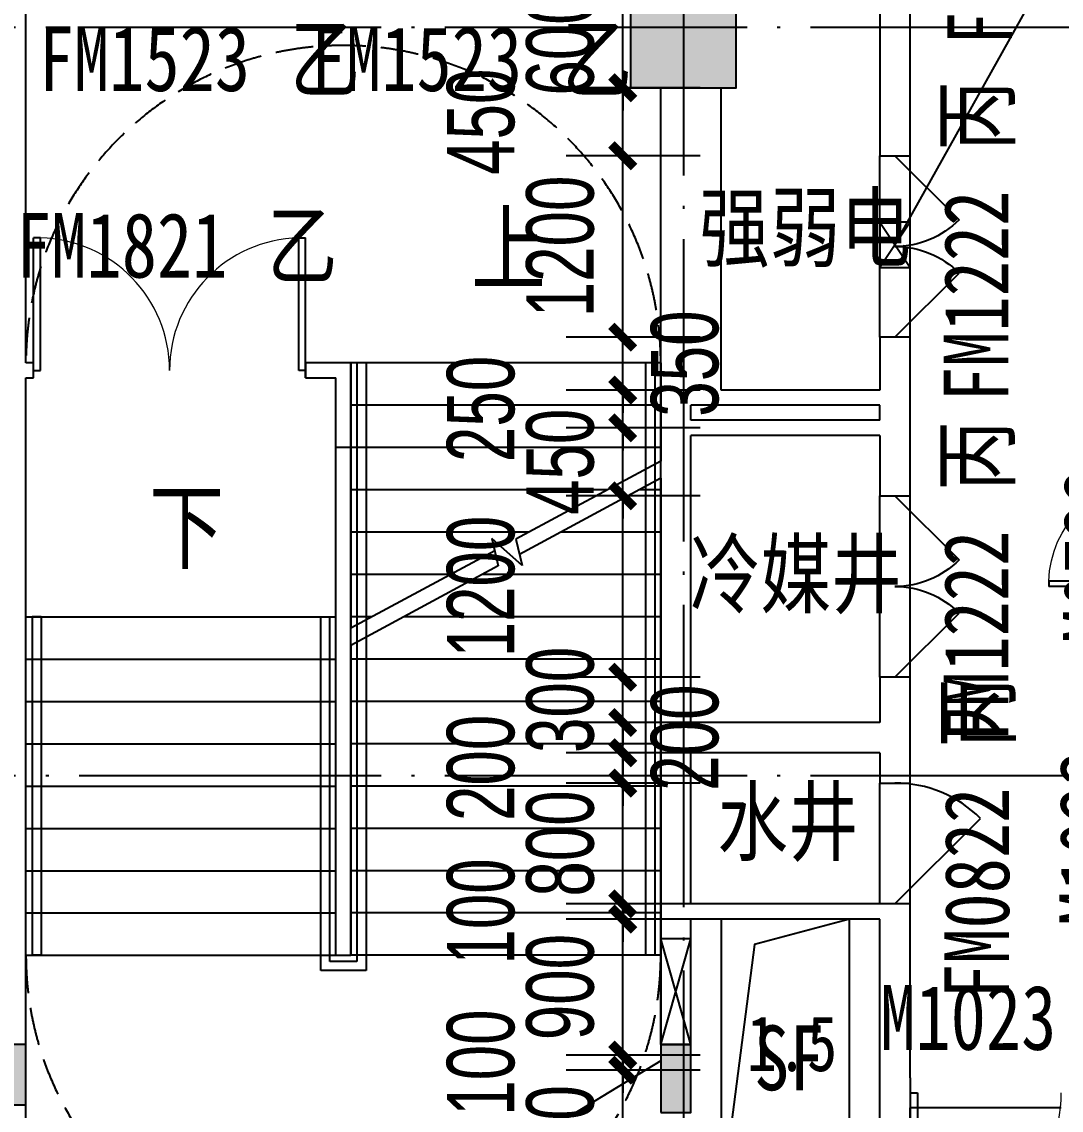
# Model space of a CAD drawing. Extents: x -409435 to 356702, y -107829 to 330904.
# Drawn here: x 28022 to 34900, y 9535 to 16737 of the extents above; entities that cross this region are included whole.
import ezdxf
from ezdxf.xclip import XClip

# ---------------------------------------------------------------- set-up
doc = ezdxf.new("R2010")
doc.units = 0
doc.header["$LTSCALE"] = 1000
doc.header["$MEASUREMENT"] = 0
doc.header["$XCLIPFRAME"] = 0
doc.linetypes.add('104-14# 核心筒$0$DASH', pattern=[0.35, 0.25, -0.1])
doc.linetypes.add('104-14# 核心筒$0$DOTE', pattern=[2.42, 2, -0.2, 0.02, -0.2])
for name, color, linetype in [('01-标注_尺寸', 124, 'Continuous'), ('01-标注_符号', 200, 'Continuous'), ('104-14# 核心筒$0$01-标注_符号', 200, 'Continuous'), ('104-14# 核心筒$0$02-TEXT_标注', 130, 'Continuous'), ('104-14# 核心筒$0$02-TEXT_门窗', 151, 'Continuous'), ('104-14# 核心筒$0$A-C_门', 150, 'Continuous'), ('104-14# 核心筒$0$A-E_栏杆', 232, 'Continuous'), ('104-14# 核心筒$0$A-E_电梯', 171, 'Continuous'), ('104-14# 核心筒$0$A-TECH_结构', 21, 'Continuous'), ('104-14# 核心筒$0$A_AXIS-轴线', 36, '104-14# 核心筒$0$DOTE'), ('104-14# 核心筒$0$A_STR-砌块墙', 121, 'Continuous'), ('104-14# 核心筒$0$A_STR-砼柱', 51, 'Continuous'), ('104-14# 核心筒$0$DOOR_FIRE', 220, 'Continuous'), ('104-14# 核心筒$0$DOOR_FIRE_TEXT', 7, 'Continuous'), ('PUB_HATCH', 8, 'Continuous'), ('X-104 14#平面$0$A-TECH_暖通', 6, 'Continuous'), ('X-104 14#平面$0$A-TECH_电气', 240, 'Continuous'), ('X-104 14#平面$0$DOOR_FIRE_TEXT', 7, 'Continuous'), ('建-标注-索引', 75, 'Continuous')]:
    doc.layers.add(name, color=color, linetype=linetype)
doc.layers.add('104-14# 核心筒$0$04-不打印_辅助线', color=165, linetype='Continuous', plot=False)
doc.styles.add('104-14# 核心筒$0$_TCH_DIM', font='ros.shx', dxfattribs={"bigfont": 'jd.shx'})
doc.styles.add('104-14# 核心筒$0$_TCH_SPACE', font='STXIHEI_0.TTF', dxfattribs={"width": 0.8, "height": 5})
doc.styles.add('104-14# 核心筒$0$_TCH_WINDOW', font='STXIHEI_0.TTF', dxfattribs={"width": 0.8, "height": 3.5})
doc.styles.add('104-14# 核心筒$0$Standard', font='STXIHEI_0.TTF', dxfattribs={"width": 0.8})
doc.styles.add('_TCH_DIM_T3', font='ros.shx', dxfattribs={"width": 0.705882, "bigfont": 'jd.shx'})
doc.styles.add('X-104 14#平面$0$_TCH_WINDOW', font='STXIHEI_0.TTF', dxfattribs={"width": 0.75, "height": 3.5})
doc.dimstyles.new('_TCH_ARCH&&150', dxfattribs={"dimtxt": 446.25, "dimasz": 150, "dimexe": 375, "dimexo": 450, "dimgap": 189.375, "dimtad": 1, "dimdec": 0, "dimzin": 0, "dimdsep": 46, "dimtxsty": '_TCH_DIM_T3', "dimblk": 'ARCHTICK', "dimcen": 0.09, "dimclrt": 7, "dimazin": 2, "dimtfac": 1, "dimtdec": 0, "dimtix": 1, "dimtmove": 2, "dimatfit": 3, "dimfxl": 0, "dimtolj": 1, "dimtzin": 0, "dimarcsym": 0})

# ---------------------------------------------------------------- blocks, each defined once
blk = doc.blocks.new('104-14# 核心筒$0$$DorLib2D$00000002')
for p, q in [((-0.5, 0), (-0.5, 0.4875)), ((-0.475, 0.4875), (-0.5, 0.4875)), ((-0.475, 0), (-0.475, 0.4875)), ((0.475, 0), (0.475, 0.4875)), ((0.475, 0.4875), (0.5, 0.4875)), ((0.5, 0), (0.5, 0.4875)), ((-0.5, 0), (-0.475, 0)), ((0.5, 0), (0.475, 0))]:
    blk.add_line(p, q)
at = {"lineweight": 13}
for centre, start, end in [((-0.4875, 0), 0, 88.5307), ((0.4875, 0), 91.4693, 180)]:
    blk.add_arc(centre, 0.4875, start, end, dxfattribs=at)
blk = doc.blocks.new('104-14# 核心筒$0$$DorLib2D$00000001')
for p, q in [((0.45, 0.975), (0.5, 0.975)), ((0.45, 0), (0.45, 0.975)), ((0.5, 0), (0.5, 0.975)), ((0.5, 0), (0.45, 0))]:
    blk.add_line(p, q)
at = {"lineweight": 13}
blk.add_arc((0.475, 0), 0.975, 91.46928, 180, dxfattribs=at)
blk = doc.blocks.new('104-14# 核心筒$0$$DorLib2D$00000116')
at = {"color": 0}
for p, q in [((-0.5, 0), (-0.1464, 0.3536)), ((0.5, 0), (0.1464, 0.3536))]:
    blk.add_line(p, q, dxfattribs=at)
for centre, start, end in [((-0.5, 0), 0, 45), ((0.5, 0), 135, 180)]:
    blk.add_arc(centre, 0.5, start, end, dxfattribs=at)
blk = doc.blocks.new('104-14# 核心筒$0$$DorLib2D$00000114')
at = {"color": 0}
blk.add_line((0.5, 0), (-0.2071, 0.7071), dxfattribs=at)
blk.add_arc((0.5, 0), 1, 135, 180, dxfattribs=at)
blk = doc.blocks.new('_FZH')
blk.add_lwpolyline([(-0.5, -0.5), (0.5, -0.5), (0.5, 0.5), (-0.5, 0.5)], close=True)
at = {"layer": 'PUB_HATCH'}
blk.add_solid([(-0.5, -0.5), (0.5, -0.5), (-0.5, 0.5), (0.5, 0.5)], dxfattribs=at)
blk = doc.blocks.new('104-14# 核心筒')
blk.add_lwpolyline([(29900, 14380), (29900, 14480)])
at = {"layer": '104-14# 核心筒$0$01-标注_符号'}
for points in [[(31225, 14800, 0, 0, 0), (31225, 14090, 120, 0, 0), (31225, 13640, 0, 0, 0)], [(29075, 12958.2, 0, 0, 0), (29075, 8950, 0, 0, 0), (31225, 8950, 0, 0, 0), (31225, 12260.2, 120, 0, 0), (31225, 12710.2, 0, 0, 0)]]:
    blk.add_lwpolyline(points, format="xyseb", dxfattribs=at)
at = {"layer": '104-14# 核心筒$0$04-不打印_辅助线', "linetype": '104-14# 核心筒$0$DASH'}
for centre, start, end in [((30150, 14480), 0, 180), ((30150, 10560), 180, 0)]:
    blk.add_arc(centre, 2100, start, end, dxfattribs=at)
at = {"layer": '104-14# 核心筒$0$A-C_门'}
blk.add_line((34900, 9550), (33900, 9550), dxfattribs=at)
at = {"layer": '104-14# 核心筒$0$A-E_栏杆'}
for p, q in [((30240, 14480), (30240, 10520)), ((30300, 14480), (30240, 14480)), ((30300, 14480), (30300, 10460)), ((32150, 14480), (32150, 10560)), ((32210, 14480), (32150, 14480)), ((32210, 14480), (32210, 10560)), ((28090, 12800), (28090, 10560)), ((28150, 12800), (28090, 12800)), ((28150, 12800), (28150, 10560)), ((30000, 10460), (30000, 12800)), ((30000, 12800), (30060, 12800)), ((30060, 10520), (30060, 12800)), ((28150, 10560), (28090, 10560)), ((30240, 10520), (30060, 10520)), ((32210, 10560), (32150, 10560)), ((30300, 10460), (30000, 10460))]:
    blk.add_line(p, q, dxfattribs=at)
at = {"layer": '104-14# 核心筒$0$A-E_电梯'}
for p, q in [((30200, 14480), (30200, 12723.8)), ((32250, 14480), (30200, 14480)), ((32250, 14480), (32250, 13829.8)), ((32250, 14200), (30200, 14200)), ((30200, 13920), (30100, 13920)), ((32250, 13920), (30200, 13920)), ((32250, 13829.8), (31292.1, 13313)), ((32250, 13716.2), (31316, 13212.3)), ((32250, 13716.2), (32250, 10560)), ((31898.2, 13640), (30200, 13640)), ((32250, 13640), (32108.8, 13640)), ((31379.2, 13360), (30200, 13360)), ((32250, 13360), (31589.8, 13360)), ((31333.3, 13139.4), (31132.3, 13318.2)), ((31132.3, 13318.2), (31175.4, 13136.5)), ((31292.1, 13313), (31333.3, 13139.4)), ((31151.5, 13237.2), (30200, 12723.8)), ((31175.4, 13136.5), (30200, 12610.2)), ((30860.2, 13080), (30200, 13080)), ((32250, 13080), (31070.8, 13080)), ((28050, 10560), (28050, 12800)), ((28050, 12800), (30100, 12800)), ((30100, 10560), (30100, 12800)), ((30341.2, 12800), (30200, 12800)), ((32250, 12800), (30551.8, 12800)), ((30200, 12610.2), (30200, 10560)), ((28050, 12520), (30100, 12520)), ((32250, 12520), (30200, 12520)), ((28050, 12240), (30100, 12240)), ((32250, 12240), (30200, 12240)), ((28050, 11960), (30100, 11960)), ((32250, 11960), (30200, 11960)), ((28050, 11680), (30100, 11680)), ((32250, 11680), (30200, 11680)), ((28050, 11400), (30100, 11400)), ((32250, 11400), (30200, 11400)), ((28050, 11120), (30100, 11120)), ((32250, 11120), (30200, 11120)), ((28050, 10840), (30100, 10840)), ((32250, 10840), (30200, 10840)), ((28050, 10560), (30100, 10560)), ((32250, 10560), (30200, 10560))]:
    blk.add_line(p, q, dxfattribs=at)
at = {"layer": '104-14# 核心筒$0$A-TECH_结构'}
blk.add_lwpolyline([(33500, 10800), (32650, 10800), (32650, 8925), (33500, 8925), (33500, 10800), (32871, 10632.1), (32650, 8925)], dxfattribs=at)
at = {"layer": '104-14# 核心筒$0$A_AXIS-轴线'}
for p, q in [((32400, 54018.4), (32400, -8545.1)), ((-24839, 16700), (120259.9, 16700)), ((-24839, 11750), (120259.9, 11750))]:
    blk.add_line(p, q, dxfattribs=at)
at = {"layer": '104-14# 核心筒$0$A_STR-砌块墙'}
for p, q in [((33900, 15850), (33900, 17100)), ((28050, 14480), (28050, 16900)), ((33700, 16900), (33700, 15850)), ((32250, 14250), (32250, 16300)), ((32650, 14300), (32650, 16300)), ((33700, 15850), (33900, 15850)), ((33900, 14650), (33700, 14650)), ((33700, 14650), (33700, 14300)), ((33900, 14250), (33900, 14650)), ((28100, 14480), (28050, 14480)), ((28100, 14380), (28100, 14480)), ((30200, 14480), (29900, 14480)), ((29900, 14480), (29900, 14380)), ((30200, 10560), (30200, 14480)), ((28050, 14380), (28100, 14380)), ((28050, 9970), (28050, 14380)), ((29900, 14380), (30100, 14380)), ((30100, 10560), (30100, 14380)), ((33700, 14300), (32650, 14300)), ((32250, 14050), (32250, 14250)), ((33700, 14200), (32450, 14200)), ((32450, 14100), (32450, 14200)), ((33700, 14100), (33700, 14200)), ((33900, 14050), (33900, 14250)), ((32250, 12000), (32250, 14050)), ((33700, 14100), (32450, 14100)), ((33900, 13600), (33900, 14050)), ((33700, 14000), (32450, 14000)), ((32450, 12100), (32450, 14000)), ((33700, 14000), (33700, 13600)), ((33700, 13600), (33900, 13600)), ((33900, 12400), (33700, 12400)), ((33700, 12400), (33700, 12100)), ((33900, 12000), (33900, 12400)), ((33700, 12100), (32450, 12100)), ((32250, 10850), (32250, 12000)), ((33900, 11700), (33900, 12000)), ((33700, 11900), (32450, 11900)), ((32450, 10900), (32450, 11900)), ((33700, 11900), (33700, 11700)), ((33700, 11700), (33900, 11700)), ((33700, 10900), (32450, 10900)), ((33900, 10900), (33700, 10900)), ((33900, 10850), (33900, 10900)), ((32250, 9970), (32250, 10850)), ((33900, 9750), (33900, 10850)), ((33700, 10800), (32450, 10800)), ((32450, 9970), (32450, 10800)), ((33700, 9650), (33700, 10800)), ((30100, 10560), (30200, 10560)), ((33900, 9750), (33900, 9550)), ((33700, 8925), (33700, 9650)), ((28050, 8100), (28050, 9570)), ((33900, 8850), (33900, 9550))]:
    blk.add_line(p, q, dxfattribs=at)
at = {"layer": '104-14# 核心筒$0$DOOR_FIRE'}
for p, q in [((33700, 14650), (33700, 15850)), ((33900, 14650), (33900, 15850)), ((33700, 12400), (33700, 13600)), ((33900, 12400), (33900, 13600)), ((33700, 10900), (33700, 11700)), ((33900, 10900), (33900, 11700))]:
    blk.add_line(p, q, dxfattribs=at)
at = {"layer": '104-14# 核心筒$0$A-C_门'}
ref = blk.add_blockref('104-14# 核心筒$0$$DorLib2D$00000001', (35500, 13350), dxfattribs=dict(at, xscale=-700, yscale=700, zscale=200, rotation=89.99999999999815))
ref.add_attrib('A', 'M0723', (35340.8, 12620.8), dxfattribs={"layer": '104-14# 核心筒$0$02-TEXT_门窗', "height": 428.14, "rotation": 90, "style": '104-14# 核心筒$0$_TCH_WINDOW', "width": 0.8})
ref = blk.add_blockref('104-14# 核心筒$0$$DorLib2D$00000001', (35500, 11400), dxfattribs=dict(at, xscale=-1000, yscale=-1000, zscale=200, rotation=89.99999999999795))
ref.add_attrib('A', 'M1023', (35315.5, 10752.6), dxfattribs={"layer": '104-14# 核心筒$0$02-TEXT_门窗', "height": 428.14, "rotation": 90, "style": '104-14# 核心筒$0$_TCH_WINDOW', "width": 0.8})
ref = blk.add_blockref('104-14# 核心筒$0$$DorLib2D$00000001', (34400, 9650), dxfattribs=dict(at, xscale=1000, yscale=1000, zscale=200, rotation=180))
ref.add_attrib('A', 'M1023', (33702.6, 9934.5), dxfattribs={"layer": '104-14# 核心筒$0$02-TEXT_门窗', "height": 428.14, "style": '104-14# 核心筒$0$_TCH_WINDOW', "width": 0.8})
at = {"layer": '104-14# 核心筒$0$A_STR-砼柱'}
for p, xscale, yscale, zscale in [((32400, 16700), 700, 800, 800), ((27900, 9770), 300, 400, 400), ((32350, 9745), 200, 450, 450)]:
    blk.add_blockref('_FZH', p, dxfattribs=dict(at, xscale=xscale, yscale=yscale, zscale=zscale))
at = {"layer": '104-14# 核心筒$0$DOOR_FIRE', "zscale": 200}
for name, p, xscale, yscale, rotation in [('104-14# 核心筒$0$$DorLib2D$00000116', (33800, 15250), 1200, -1200, 90.00000000036427), ('104-14# 核心筒$0$$DorLib2D$00000116', (33800, 13000), 1200, -1200, 90.00000000036427), ('104-14# 核心筒$0$$DorLib2D$00000114', (33800, 11300), -800, -800, 90.00000000036432)]:
    blk.add_blockref(name, p, dxfattribs=dict(at, xscale=xscale, yscale=yscale, rotation=rotation))
at = {"layer": '104-14# 核心筒$0$DOOR_FIRE', "xscale": 1800, "yscale": 1800, "zscale": 100}
blk.add_blockref('104-14# 核心筒$0$$DorLib2D$00000002', (29000, 14430), dxfattribs=at)
at = {"layer": '104-14# 核心筒$0$02-TEXT_标注', "style": '104-14# 核心筒$0$Standard', "width": 0.8}
for s, p in [('强弱电', (32504.2, 15160.2)), ('冷媒井', (32442.8, 12868.4)), ('水井', (32624.6, 11230.7)), ('SF', (32867.9, 9667.5))]:
    blk.add_text(s, height=428.14, dxfattribs=at).set_placement(p)
at = {"layer": '104-14# 核心筒$0$02-TEXT_标注', "style": '104-14# 核心筒$0$_TCH_DIM'}
for s, p in [('上', (30995.1, 14957.5)), ('下', (28865.4, 13115.7))]:
    blk.add_text(s, height=520.9, dxfattribs=at).set_placement(p)
at = {"layer": '104-14# 核心筒$0$04-不打印_辅助线', "style": '104-14# 核心筒$0$_TCH_SPACE', "width": 0.8}
blk.add_text('1.5', height=366.98, dxfattribs=at).set_placement((32819.1, 9794))
at = {"layer": '104-14# 核心筒$0$DOOR_FIRE_TEXT', "style": '104-14# 核心筒$0$_TCH_WINDOW', "width": 0.8}
for s, height, p in [('乙', 428.1, (29794.7, 16278.2)), ('乙', 428.1, (31594.7, 16278.2)), ('FM1523', 428.14, (28134.8, 16278.2)), ('FM1523', 428.14, (29934.8, 16278.2)), ('乙', 428.1, (29644.7, 15044.2)), ('FM1821', 428.14, (27984.8, 15044.2))]:
    blk.add_text(s, height=height, dxfattribs=at).set_placement(p)
for s, height, p in [('丙', 428.1, (34550.8, 15881.1)), ('FM1222', 428.14, (34550.8, 14221.3)), ('丙', 428.1, (34550.8, 13631.1)), ('FM1222', 428.14, (34550.8, 11971.3)), ('丙', 428.1, (34555.1, 11931.1)), ('FM0822', 428.14, (34555.1, 10271.3))]:
    blk.add_text(s, height=height, rotation=90, dxfattribs=at).set_placement(p)
blk = doc.blocks.new('*U419')
blk.add_lwpolyline([(200, 0), (200, 300), (0, 300), (0, 0), (200, 0), (0, 300), (0, 0), (200, 300)])
blk = doc.blocks.new('X-104 14#平面$0$dd')
at = {"layer": 'X-104 14#平面$0$A-TECH_电气', "rotation": 180}
blk.add_blockref('*U419', (33962.7, -283689.7), dxfattribs=at)
blk = doc.blocks.new('*U459')
blk.add_lwpolyline([(200, 0), (200, 700), (0, 700), (0, 0), (200, 0), (0, 700), (0, 0), (200, 700)])
blk = doc.blocks.new('X-104 14#平面$0$sdfjladfiididid')
at = {"layer": 'X-104 14#平面$0$A-TECH_暖通'}
blk.add_blockref('*U459', (32250, 9970), dxfattribs=at)
blk = doc.blocks.new('X-104 14#平面')
ref = blk.add_blockref('104-14# 核心筒', (0, 0))
XClip(ref).set_block_clipping_path([(-38664.3623821461, -25500), (139216.5485069363, 330900)])
for name, p in [('X-104 14#平面$0$dd', (-62.7, 299100)), ('X-104 14#平面$0$sdfjladfiididid', (0, 0))]:
    blk.add_blockref(name, p)
at = {"layer": 'X-104 14#平面$0$DOOR_FIRE_TEXT', "style": 'X-104 14#平面$0$_TCH_WINDOW', "width": 0.75}
blk.add_text('FM2123', height=428.14, rotation=90, dxfattribs=at).set_placement((34575, 16584.4))
blk = doc.blocks.new('ddcc')
at = {"layer": '01-标注_符号'}
blk.add_line((33800, 15260.3), (35491, 18292.7), dxfattribs=at)
blk = doc.blocks.new('A$C1940634B')
at = {"layer": '建-标注-索引'}
blk.add_line((-83650, 9862.5), (-85433.6, 8777), dxfattribs=at)
blk = doc.blocks.new('_ArchTick')
at = {"color": 0, "linetype": 'ByBlock', "const_width": 0.4}
blk.add_lwpolyline([(-0.5, -0.5), (0.5, 0.5)], dxfattribs=at)
blk = doc.blocks.new('*D2326')
at = {"layer": '01-标注_尺寸', "color": 0, "lineweight": -2, "transparency": 16777216}
for p, q in [((31998.5, 9800), (31998.5, 9950)), ((32510.8, 9800), (31623.5, 9800)), ((31998.5, 8900), (31998.5, 9800)), ((32510.8, 8900), (31623.5, 8900)), ((31998.5, 8900), (31998.5, 8750))]:
    blk.add_line(p, q, dxfattribs=at)
at = {"layer": 'Defpoints', "color": 0, "transparency": 16777216}
for p in [(31998.5, 9800), (32960.8, 9800), (32960.8, 8900)]:
    blk.add_point(p, dxfattribs=at)
at = {"layer": '01-标注_尺寸', "color": 0, "lineweight": -2, "transparency": 16777216, "xscale": 150, "yscale": 150, "zscale": 150}
for p, rotation in [((31998.5, 9800), 270), ((31998.5, 8900), 90)]:
    blk.add_blockref('_ArchTick', p, dxfattribs=dict(at, rotation=rotation))
at = {"layer": '01-标注_尺寸', "color": 7, "transparency": 16777216, "insert": (31586, 9350), "char_height": 446.25, "attachment_point": 5, "rotation": 90, "style": '_TCH_DIM_T3'}
blk.add_mtext('\\A1;900', dxfattribs=at)
blk = doc.blocks.new('*D2327')
at = {"layer": '01-标注_尺寸', "color": 0, "lineweight": -2, "transparency": 16777216}
for p, q in [((31998.5, 9900), (31998.5, 10050)), ((32510.8, 9900), (31623.5, 9900)), ((31998.5, 9800), (31998.5, 9900)), ((32510.8, 9800), (31623.5, 9800)), ((31998.5, 9800), (31998.5, 9650))]:
    blk.add_line(p, q, dxfattribs=at)
at = {"layer": 'Defpoints', "color": 0, "transparency": 16777216}
for p in [(31998.5, 9900), (32960.8, 9900), (32960.8, 9800)]:
    blk.add_point(p, dxfattribs=at)
at = {"layer": '01-标注_尺寸', "color": 0, "lineweight": -2, "transparency": 16777216, "xscale": 150, "yscale": 150, "zscale": 150}
for p, rotation in [((31998.5, 9900), 270), ((31998.5, 9800), 90)]:
    blk.add_blockref('_ArchTick', p, dxfattribs=dict(at, rotation=rotation))
at = {"layer": '01-标注_尺寸', "color": 7, "transparency": 16777216, "insert": (31061, 9850), "char_height": 446.25, "attachment_point": 5, "rotation": 90, "style": '_TCH_DIM_T3'}
blk.add_mtext('\\A1;100', dxfattribs=at)
blk = doc.blocks.new('*D2328')
at = {"layer": '01-标注_尺寸', "color": 0, "lineweight": -2, "transparency": 16777216}
for p, q in [((31998.5, 10800), (31998.5, 10950)), ((32510.8, 10800), (31623.5, 10800)), ((31998.5, 9900), (31998.5, 10800)), ((32510.8, 9900), (31623.5, 9900)), ((31998.5, 9900), (31998.5, 9750))]:
    blk.add_line(p, q, dxfattribs=at)
at = {"layer": 'Defpoints', "color": 0, "transparency": 16777216}
for p in [(31998.5, 10800), (32960.8, 10800), (32960.8, 9900)]:
    blk.add_point(p, dxfattribs=at)
at = {"layer": '01-标注_尺寸', "color": 0, "lineweight": -2, "transparency": 16777216, "xscale": 150, "yscale": 150, "zscale": 150}
for p, rotation in [((31998.5, 10800), 270), ((31998.5, 9900), 90)]:
    blk.add_blockref('_ArchTick', p, dxfattribs=dict(at, rotation=rotation))
at = {"layer": '01-标注_尺寸', "color": 7, "transparency": 16777216, "insert": (31586, 10350), "char_height": 446.25, "attachment_point": 5, "rotation": 90, "style": '_TCH_DIM_T3'}
blk.add_mtext('\\A1;900', dxfattribs=at)
blk = doc.blocks.new('*D2329')
at = {"layer": '01-标注_尺寸', "color": 0, "lineweight": -2, "transparency": 16777216}
for p, q in [((31998.5, 10900), (31998.5, 11050)), ((32510.8, 10900), (31623.5, 10900)), ((31998.5, 10800), (31998.5, 10900)), ((32510.8, 10800), (31623.5, 10800)), ((31998.5, 10800), (31998.5, 10650))]:
    blk.add_line(p, q, dxfattribs=at)
at = {"layer": 'Defpoints', "color": 0, "transparency": 16777216}
for p in [(31998.5, 10900), (32960.8, 10900), (32960.8, 10800)]:
    blk.add_point(p, dxfattribs=at)
at = {"layer": '01-标注_尺寸', "color": 0, "lineweight": -2, "transparency": 16777216, "xscale": 150, "yscale": 150, "zscale": 150}
for p, rotation in [((31998.5, 10900), 270), ((31998.5, 10800), 90)]:
    blk.add_blockref('_ArchTick', p, dxfattribs=dict(at, rotation=rotation))
at = {"layer": '01-标注_尺寸', "color": 7, "transparency": 16777216, "insert": (31061, 10850), "char_height": 446.25, "attachment_point": 5, "rotation": 90, "style": '_TCH_DIM_T3'}
blk.add_mtext('\\A1;100', dxfattribs=at)
blk = doc.blocks.new('*D2330')
at = {"layer": '01-标注_尺寸', "color": 0, "lineweight": -2, "transparency": 16777216}
for p, q in [((31998.5, 11700), (31998.5, 11850)), ((32510.8, 11700), (31623.5, 11700)), ((31998.5, 10900), (31998.5, 11700)), ((32510.8, 10900), (31623.5, 10900)), ((31998.5, 10900), (31998.5, 10750))]:
    blk.add_line(p, q, dxfattribs=at)
at = {"layer": 'Defpoints', "color": 0, "transparency": 16777216}
for p in [(31998.5, 11700), (32960.8, 11700), (32960.8, 10900)]:
    blk.add_point(p, dxfattribs=at)
at = {"layer": '01-标注_尺寸', "color": 0, "lineweight": -2, "transparency": 16777216, "xscale": 150, "yscale": 150, "zscale": 150}
for p, rotation in [((31998.5, 11700), 270), ((31998.5, 10900), 90)]:
    blk.add_blockref('_ArchTick', p, dxfattribs=dict(at, rotation=rotation))
at = {"layer": '01-标注_尺寸', "color": 7, "transparency": 16777216, "insert": (31586, 11300), "char_height": 446.25, "attachment_point": 5, "rotation": 90, "style": '_TCH_DIM_T3'}
blk.add_mtext('\\A1;800', dxfattribs=at)
blk = doc.blocks.new('*D2331')
at = {"layer": '01-标注_尺寸', "color": 0, "lineweight": -2, "transparency": 16777216}
for p, q in [((31998.5, 11900), (31998.5, 12050)), ((32510.8, 11900), (31623.5, 11900)), ((31998.5, 11700), (31998.5, 11900)), ((32510.8, 11700), (31623.5, 11700)), ((31998.5, 11700), (31998.5, 11550))]:
    blk.add_line(p, q, dxfattribs=at)
at = {"layer": 'Defpoints', "color": 0, "transparency": 16777216}
for p in [(31998.5, 11900), (32960.8, 11900), (32960.8, 11700)]:
    blk.add_point(p, dxfattribs=at)
at = {"layer": '01-标注_尺寸', "color": 0, "lineweight": -2, "transparency": 16777216, "xscale": 150, "yscale": 150, "zscale": 150}
for p, rotation in [((31998.5, 11900), 270), ((31998.5, 11700), 90)]:
    blk.add_blockref('_ArchTick', p, dxfattribs=dict(at, rotation=rotation))
at = {"layer": '01-标注_尺寸', "color": 7, "transparency": 16777216, "insert": (31061, 11800), "char_height": 446.25, "attachment_point": 5, "rotation": 90, "style": '_TCH_DIM_T3'}
blk.add_mtext('\\A1;200', dxfattribs=at)
blk = doc.blocks.new('*D2332')
at = {"layer": '01-标注_尺寸', "color": 0, "lineweight": -2, "transparency": 16777216}
for p, q in [((31998.5, 12100), (31998.5, 12250)), ((32510.8, 12100), (31623.5, 12100)), ((31998.5, 11900), (31998.5, 12100)), ((32510.8, 11900), (31623.5, 11900)), ((31998.5, 11900), (31998.5, 11750))]:
    blk.add_line(p, q, dxfattribs=at)
at = {"layer": 'Defpoints', "color": 0, "transparency": 16777216}
for p in [(31998.5, 12100), (32960.8, 12100), (32960.8, 11900)]:
    blk.add_point(p, dxfattribs=at)
at = {"layer": '01-标注_尺寸', "color": 0, "lineweight": -2, "transparency": 16777216, "xscale": 150, "yscale": 150, "zscale": 150}
for p, rotation in [((31998.5, 12100), 270), ((31998.5, 11900), 90)]:
    blk.add_blockref('_ArchTick', p, dxfattribs=dict(at, rotation=rotation))
at = {"layer": '01-标注_尺寸', "color": 7, "transparency": 16777216, "insert": (32411, 12000), "char_height": 446.25, "attachment_point": 5, "rotation": 90, "style": '_TCH_DIM_T3'}
blk.add_mtext('\\A1;200', dxfattribs=at)
blk = doc.blocks.new('*D2333')
at = {"layer": '01-标注_尺寸', "color": 0, "lineweight": -2, "transparency": 16777216}
for p, q in [((31998.5, 12400), (31998.5, 12550)), ((32510.8, 12400), (31623.5, 12400)), ((31998.5, 12100), (31998.5, 12400)), ((32510.8, 12100), (31623.5, 12100)), ((31998.5, 12100), (31998.5, 11950))]:
    blk.add_line(p, q, dxfattribs=at)
at = {"layer": 'Defpoints', "color": 0, "transparency": 16777216}
for p in [(31998.5, 12400), (32960.8, 12400), (32960.8, 12100)]:
    blk.add_point(p, dxfattribs=at)
at = {"layer": '01-标注_尺寸', "color": 0, "lineweight": -2, "transparency": 16777216, "xscale": 150, "yscale": 150, "zscale": 150}
for p, rotation in [((31998.5, 12400), 270), ((31998.5, 12100), 90)]:
    blk.add_blockref('_ArchTick', p, dxfattribs=dict(at, rotation=rotation))
at = {"layer": '01-标注_尺寸', "color": 7, "transparency": 16777216, "insert": (31586, 12250), "char_height": 446.25, "attachment_point": 5, "rotation": 90, "style": '_TCH_DIM_T3'}
blk.add_mtext('\\A1;300', dxfattribs=at)
blk = doc.blocks.new('*D2334')
at = {"layer": '01-标注_尺寸', "color": 0, "lineweight": -2, "transparency": 16777216}
for p, q in [((32510.8, 13600), (31623.5, 13600)), ((31998.5, 12400), (31998.5, 13600)), ((32510.8, 12400), (31623.5, 12400))]:
    blk.add_line(p, q, dxfattribs=at)
at = {"layer": 'Defpoints', "color": 0, "transparency": 16777216}
for p in [(31998.5, 13600), (32960.8, 13600), (32960.8, 12400)]:
    blk.add_point(p, dxfattribs=at)
at = {"layer": '01-标注_尺寸', "color": 0, "lineweight": -2, "transparency": 16777216, "xscale": 150, "yscale": 150, "zscale": 150}
for p, rotation in [((31998.5, 13600), 90), ((31998.5, 12400), 270)]:
    blk.add_blockref('_ArchTick', p, dxfattribs=dict(at, rotation=rotation))
at = {"layer": '01-标注_尺寸', "color": 7, "transparency": 16777216, "insert": (31061, 13000), "char_height": 446.25, "attachment_point": 5, "rotation": 90, "style": '_TCH_DIM_T3'}
blk.add_mtext('\\A1;1200', dxfattribs=at)
blk = doc.blocks.new('*D2335')
at = {"layer": '01-标注_尺寸', "color": 0, "lineweight": -2, "transparency": 16777216}
for p, q in [((31998.5, 14050), (31998.5, 14200)), ((32510.8, 14050), (31623.5, 14050)), ((31998.5, 13600), (31998.5, 14050)), ((32510.8, 13600), (31623.5, 13600)), ((31998.5, 13600), (31998.5, 13450))]:
    blk.add_line(p, q, dxfattribs=at)
at = {"layer": 'Defpoints', "color": 0, "transparency": 16777216}
for p in [(31998.5, 14050), (32960.8, 14050), (32960.8, 13600)]:
    blk.add_point(p, dxfattribs=at)
at = {"layer": '01-标注_尺寸', "color": 0, "lineweight": -2, "transparency": 16777216, "xscale": 150, "yscale": 150, "zscale": 150}
for p, rotation in [((31998.5, 14050), 270), ((31998.5, 13600), 90)]:
    blk.add_blockref('_ArchTick', p, dxfattribs=dict(at, rotation=rotation))
at = {"layer": '01-标注_尺寸', "color": 7, "transparency": 16777216, "insert": (31586, 13825), "char_height": 446.25, "attachment_point": 5, "rotation": 90, "style": '_TCH_DIM_T3'}
blk.add_mtext('\\A1;450', dxfattribs=at)
blk = doc.blocks.new('*D2336')
at = {"layer": '01-标注_尺寸', "color": 0, "lineweight": -2, "transparency": 16777216}
for p, q in [((31998.5, 14300), (31998.5, 14450)), ((32510.8, 14300), (31623.5, 14300)), ((31998.5, 14050), (31998.5, 14300)), ((32510.8, 14050), (31623.5, 14050)), ((31998.5, 14050), (31998.5, 13900))]:
    blk.add_line(p, q, dxfattribs=at)
at = {"layer": 'Defpoints', "color": 0, "transparency": 16777216}
for p in [(31998.5, 14300), (32960.8, 14300), (32960.8, 14050)]:
    blk.add_point(p, dxfattribs=at)
at = {"layer": '01-标注_尺寸', "color": 0, "lineweight": -2, "transparency": 16777216, "xscale": 150, "yscale": 150, "zscale": 150}
for p, rotation in [((31998.5, 14300), 270), ((31998.5, 14050), 90)]:
    blk.add_blockref('_ArchTick', p, dxfattribs=dict(at, rotation=rotation))
at = {"layer": '01-标注_尺寸', "color": 7, "transparency": 16777216, "insert": (31061, 14175), "char_height": 446.25, "attachment_point": 5, "rotation": 90, "style": '_TCH_DIM_T3'}
blk.add_mtext('\\A1;250', dxfattribs=at)
blk = doc.blocks.new('*D2337')
at = {"layer": '01-标注_尺寸', "color": 0, "lineweight": -2, "transparency": 16777216}
for p, q in [((31998.5, 14650), (31998.5, 14800)), ((32510.8, 14650), (31623.5, 14650)), ((31998.5, 14300), (31998.5, 14650)), ((32510.8, 14300), (31623.5, 14300)), ((31998.5, 14300), (31998.5, 14150))]:
    blk.add_line(p, q, dxfattribs=at)
at = {"layer": 'Defpoints', "color": 0, "transparency": 16777216}
for p in [(31998.5, 14650), (32960.8, 14650), (32960.8, 14300)]:
    blk.add_point(p, dxfattribs=at)
at = {"layer": '01-标注_尺寸', "color": 0, "lineweight": -2, "transparency": 16777216, "xscale": 150, "yscale": 150, "zscale": 150}
for p, rotation in [((31998.5, 14650), 270), ((31998.5, 14300), 90)]:
    blk.add_blockref('_ArchTick', p, dxfattribs=dict(at, rotation=rotation))
at = {"layer": '01-标注_尺寸', "color": 7, "transparency": 16777216, "insert": (32411, 14475), "char_height": 446.25, "attachment_point": 5, "rotation": 90, "style": '_TCH_DIM_T3'}
blk.add_mtext('\\A1;350', dxfattribs=at)
blk = doc.blocks.new('*D2338')
at = {"layer": '01-标注_尺寸', "color": 0, "lineweight": -2, "transparency": 16777216}
for p, q in [((32510.8, 15850), (31623.5, 15850)), ((31998.5, 14650), (31998.5, 15850)), ((32510.8, 14650), (31623.5, 14650))]:
    blk.add_line(p, q, dxfattribs=at)
at = {"layer": 'Defpoints', "color": 0, "transparency": 16777216}
for p in [(31998.5, 15850), (32960.8, 15850), (32960.8, 14650)]:
    blk.add_point(p, dxfattribs=at)
at = {"layer": '01-标注_尺寸', "color": 0, "lineweight": -2, "transparency": 16777216, "xscale": 150, "yscale": 150, "zscale": 150}
for p, rotation in [((31998.5, 15850), 90), ((31998.5, 14650), 270)]:
    blk.add_blockref('_ArchTick', p, dxfattribs=dict(at, rotation=rotation))
at = {"layer": '01-标注_尺寸', "color": 7, "transparency": 16777216, "insert": (31586, 15250), "char_height": 446.25, "attachment_point": 5, "rotation": 90, "style": '_TCH_DIM_T3'}
blk.add_mtext('\\A1;1200', dxfattribs=at)
blk = doc.blocks.new('*D2339')
at = {"layer": '01-标注_尺寸', "color": 0, "lineweight": -2, "transparency": 16777216}
for p, q in [((32510.8, 16300), (31623.5, 16300)), ((31998.5, 15850), (31998.5, 16300)), ((32510.8, 15850), (31623.5, 15850))]:
    blk.add_line(p, q, dxfattribs=at)
at = {"layer": 'Defpoints', "color": 0, "transparency": 16777216}
for p in [(31998.5, 16300), (32960.8, 16300), (32960.8, 15850)]:
    blk.add_point(p, dxfattribs=at)
at = {"layer": '01-标注_尺寸', "color": 0, "lineweight": -2, "transparency": 16777216, "xscale": 150, "yscale": 150, "zscale": 150}
for p, rotation in [((31998.5, 16300), 90), ((31998.5, 15850), 270)]:
    blk.add_blockref('_ArchTick', p, dxfattribs=dict(at, rotation=rotation))
at = {"layer": '01-标注_尺寸', "color": 7, "transparency": 16777216, "insert": (31061, 16075), "char_height": 446.25, "attachment_point": 5, "rotation": 90, "style": '_TCH_DIM_T3'}
blk.add_mtext('\\A1;450', dxfattribs=at)
blk = doc.blocks.new('*D2340')
at = {"layer": '01-标注_尺寸', "color": 0, "lineweight": -2, "transparency": 16777216}
for p, q in [((31998.5, 16900), (31998.5, 17050)), ((32510.8, 16900), (31623.5, 16900)), ((31998.5, 16300), (31998.5, 16900)), ((32510.8, 16300), (31623.5, 16300)), ((31998.5, 16300), (31998.5, 16150))]:
    blk.add_line(p, q, dxfattribs=at)
at = {"layer": 'Defpoints', "color": 0, "transparency": 16777216}
for p in [(31998.5, 16900), (32960.8, 16900), (32960.8, 16300)]:
    blk.add_point(p, dxfattribs=at)
at = {"layer": '01-标注_尺寸', "color": 0, "lineweight": -2, "transparency": 16777216, "xscale": 150, "yscale": 150, "zscale": 150}
for p, rotation in [((31998.5, 16900), 270), ((31998.5, 16300), 90)]:
    blk.add_blockref('_ArchTick', p, dxfattribs=dict(at, rotation=rotation))
at = {"layer": '01-标注_尺寸', "color": 7, "transparency": 16777216, "insert": (31586, 16600), "char_height": 446.25, "attachment_point": 5, "rotation": 90, "style": '_TCH_DIM_T3'}
blk.add_mtext('\\A1;600', dxfattribs=at)

msp = doc.modelspace()

# ---------------------------------------------------------------- block references
for name, p in [('X-104 14#平面', (0, 0)), ('ddcc', (0, 0)), ('A$C1940634B', (115900, 0))]:
    msp.add_blockref(name, p)

# ---------------------------------------------------------------- dimensions: what is measured, and where the dimension line sits
at = {"layer": '01-标注_尺寸'}
for p1, p2, picture, middle in [((32960.8, 16300), (32960.8, 16900), '*D2340', (31586, 16600)), ((32960.8, 14650), (32960.8, 15850), '*D2338', (31586, 15250)), ((32960.8, 13600), (32960.8, 14050), '*D2335', (31586, 13825)), ((32960.8, 12100), (32960.8, 12400), '*D2333', (31586, 12250)), ((32960.8, 10900), (32960.8, 11700), '*D2330', (31586, 11300)), ((32960.8, 9900), (32960.8, 10800), '*D2328', (31586, 10350)), ((32960.8, 8900), (32960.8, 9800), '*D2326', (31586, 9350))]:
    dim = msp.add_aligned_dim(p1=p1, p2=p2, distance=962.3, dimstyle='_TCH_ARCH&&150', dxfattribs=at)
    dim.commit()
    dim.dimension.update_dxf_attribs({"geometry": picture, "text_midpoint": middle})
for base, p1, p2, picture, middle in [((31998.5, 16300), (32960.8, 15850), (32960.8, 16300), '*D2339', (31061, 16075)), ((31998.5, 14650), (32960.8, 14300), (32960.8, 14650), '*D2337', (32411, 14475)), ((31998.5, 14300), (32960.8, 14050), (32960.8, 14300), '*D2336', (31061, 14175)), ((31998.5, 13600), (32960.8, 12400), (32960.8, 13600), '*D2334', (31061, 13000)), ((31998.5, 12100), (32960.8, 11900), (32960.8, 12100), '*D2332', (32411, 12000)), ((31998.5, 11900), (32960.8, 11700), (32960.8, 11900), '*D2331', (31061, 11800)), ((31998.5, 10900), (32960.8, 10800), (32960.8, 10900), '*D2329', (31061, 10850)), ((31998.5, 9900), (32960.8, 9800), (32960.8, 9900), '*D2327', (31061, 9850))]:
    dim = msp.add_linear_dim(base=base, p1=p1, p2=p2, angle=90, dimstyle='_TCH_ARCH&&150', dxfattribs=at)
    dim.commit()
    dim.dimension.update_dxf_attribs({"geometry": picture, "text_midpoint": middle, "dimtype": 161})

doc.saveas('drawing.dxf')
